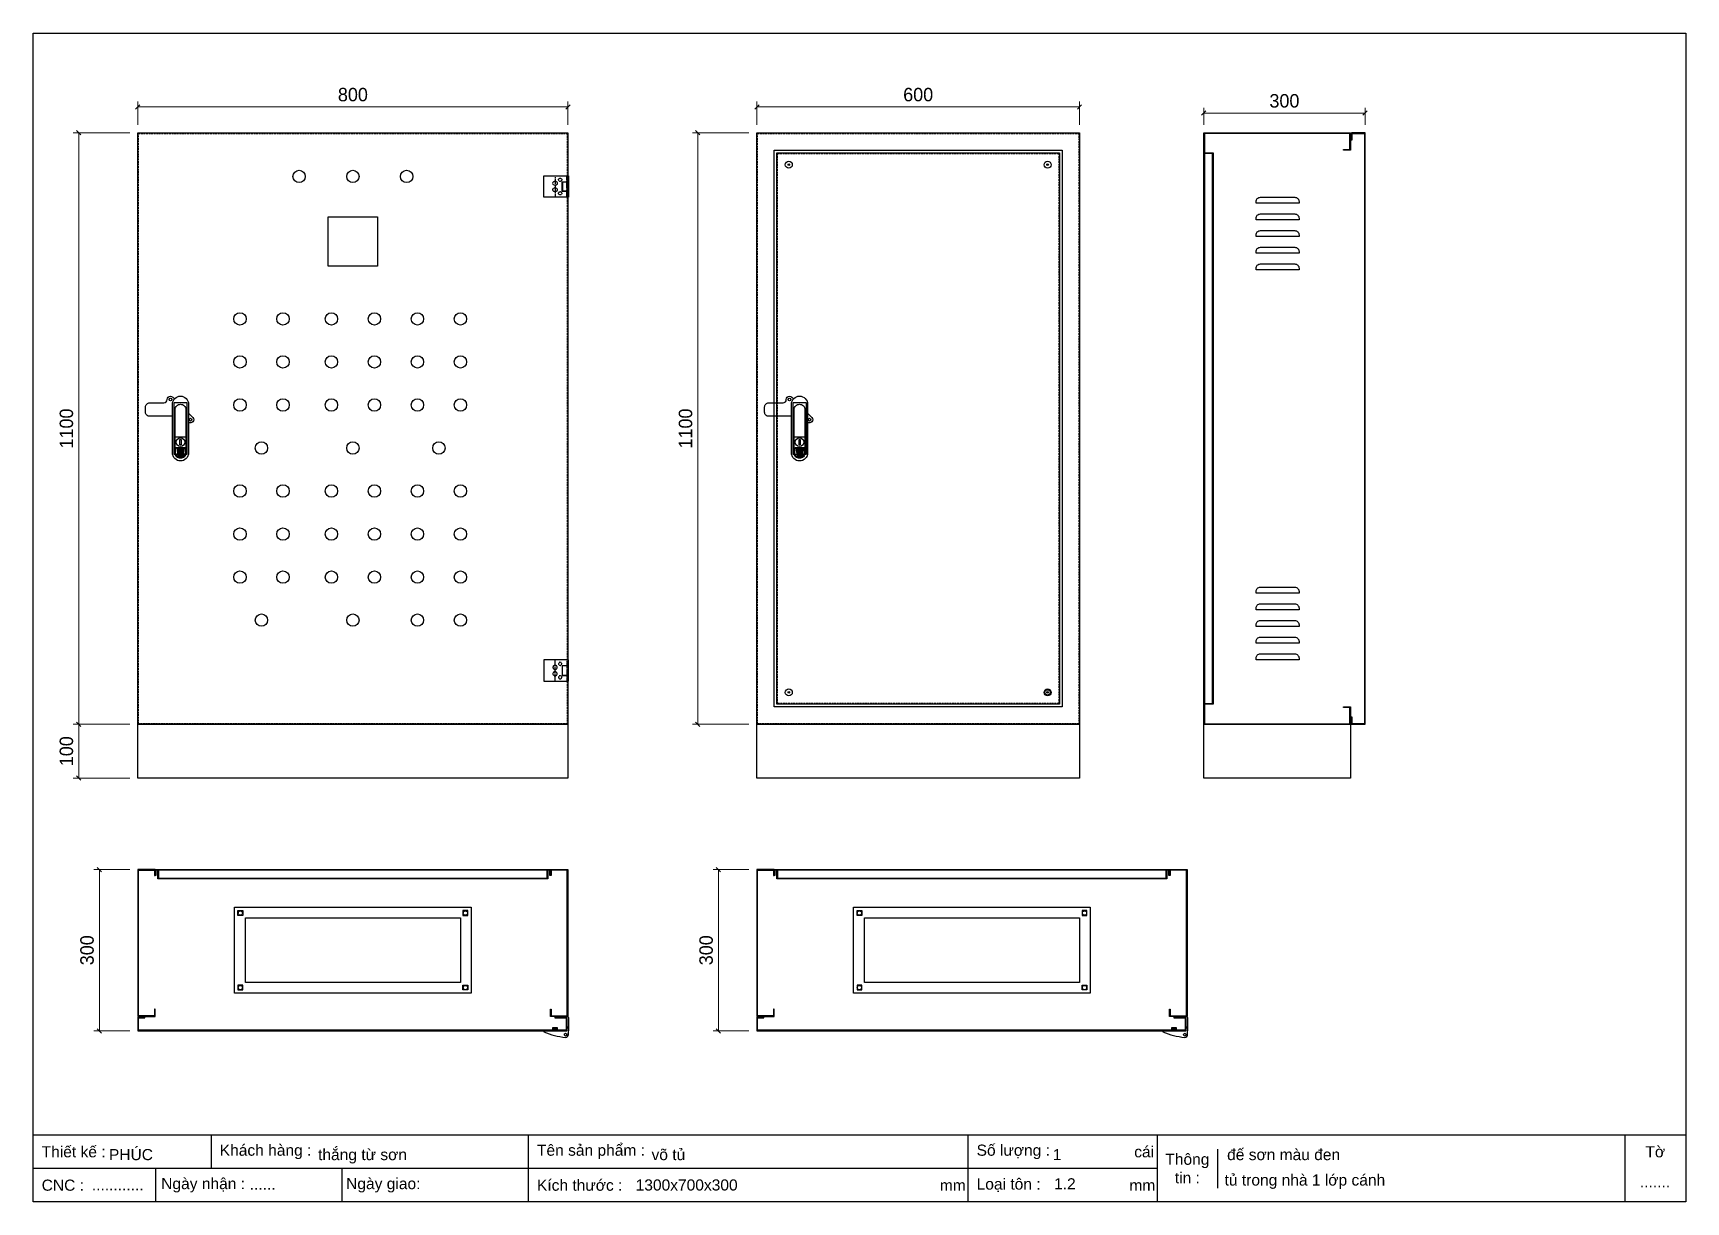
# Model space of a CAD drawing. Header units: millimetres. Extents: x 0 to 3074, y 0 to 2173.
import ezdxf

# ---------------------------------------------------------------- set-up
doc = ezdxf.new("R2010")
doc.units = ezdxf.units.MM
for name, pattern in [('CONTINOUS', [0]), ('DASHED', [0.75, 0.5, -0.25]), ('HIDDEN2', [4.7625, 3.175, -1.5875])]:
    doc.linetypes.add(name, pattern=pattern)
doc.layers.add('DIM', color=253, linetype='Continuous')
doc.layers.add('THIET BI', color=2, linetype='Continuous')
doc.styles.add('Arial', font='arial.ttf')
doc.dimstyles.new('Dim-25', dxfattribs={"dimtxt": 25, "dimasz": 8, "dimexe": 10, "dimexo": 15, "dimgap": 10, "dimtad": 1, "dimdec": 0, "dimtxsty": 'Standard', "dimblk": 'OBLIQUE', "dimcen": 10, "dimclrd": 5, "dimclre": 5, "dimclrt": 3, "dimazin": 3, "dimtfac": 1, "dimtdec": 0, "dimtmove": 0, "dimatfit": 3, "dimldrblk": 'OBLIQUE', "dimlwd": 9, "dimlwe": 9})

# ---------------------------------------------------------------- blocks, each defined once
blk = doc.blocks.new('*D1')
at = {"color": 0, "linetype": 'ByBlock', "lineweight": -2}
for p, q in [((88.9, 1984.1), (80.9, 1992.1)), ((80.9, 892.1), (88.9, 884.1))]:
    blk.add_line(p, q, dxfattribs=at)
at = {"layer": 'Defpoints', "color": 0, "transparency": 16777216}
for p in [(194.8, 1988.1), (84.9, 888.1), (194.8, 888.1)]:
    blk.add_point(p, dxfattribs=at)
at = {"layer": 'DIM', "color": 5, "lineweight": 9, "transparency": 16777216}
for p, q in [((179.8, 1988.1), (74.9, 1988.1)), ((84.9, 1988.1), (84.9, 888.1)), ((179.8, 888.1), (74.9, 888.1))]:
    blk.add_line(p, q, dxfattribs=at)
at = {"layer": 'DIM', "color": 3, "transparency": 16777216, "insert": (62.1, 1438.1), "char_height": 25, "attachment_point": 5, "rotation": 90}
blk.add_mtext('1100', dxfattribs=at)
blk = doc.blocks.new('_Oblique')
at = {"color": 0, "linetype": 'ByBlock', "lineweight": -2}
blk.add_line((-0.5, -0.5), (0.5, 0.5), dxfattribs=at)
blk = doc.blocks.new('HL044-1.3-C')
at = {"color": 1, "linetype": 'HIDDEN2', "ltscale": 0.5}
for p, q in [((-25, 40), (-25, 0)), ((-3, 0), (-3, 40))]:
    blk.add_line(p, q, dxfattribs=at)
at = {"color": 1}
for p, q in [((-12, 29), (0, 29)), ((-12, 11), (-12, 29)), ((0, 11), (-12, 11)), ((-11, 28.5), (0, 28.5)), ((-11, 28.5), (-11, 11.5)), ((0, 11.5), (-11, 11.5))]:
    blk.add_line(p, q, dxfattribs=at)
blk.add_lwpolyline([(-46, 40), (0, 40), (0, 0), (-46, 0)], close=True, dxfattribs=at)
at = {"color": 1, "linetype": 'HIDDEN2', "ltscale": 0.5}
for centre, radius in [((-15.5, 32.5), 3), ((-25, 26), 4), ((-25, 14), 4), ((-15.5, 7.5), 3)]:
    blk.add_circle(centre, radius, dxfattribs=at)
blk = doc.blocks.new('HL044-1.3-B')
h = blk.add_hatch()
h.set_pattern_fill('ANSI31', color=1, scale=0.3, style=0)
h.set_pattern_definition([(45, (-80982.31925, -42991.2648), (-0.673519209, 0.673519209), [])])
h.paths.add_polyline_path([(-15.5, 27), (-15.5, 24), (-9.5, 24), (-9.5, 27)])
at = {"color": 1}
for p, q in [((0, 0), (-43, 0)), ((-43, 0), (-43, -2)), ((-25, 6.5), (-25, 0)), ((-25, 6.5), (-19, 5.9)), ((-25, 5.5), (-19, 4.9)), ((-25, 4.5), (-19, 3.9)), ((-25, 3.5), (-19, 2.9)), ((-25, 2.5), (-19, 1.9)), ((-25, 1.5), (-19, 0.9)), ((-25, 0.5), (-19.7, 0)), ((-22, 24), (-22, 27)), ((-22, 27), (1, 27)), ((-1, 24), (-22, 24)), ((-19, 6.5), (-19, 0)), ((-15.5, 24), (-15.5, 27)), ((-9.5, 24), (-9.5, 27)), ((0, 23), (0, 0)), ((0, 7.5), (3, 7.5)), ((0, 6), (3, 6)), ((3, 25), (3, 0)), ((3, -6.5), (3, 0))]:
    blk.add_line(p, q, dxfattribs=at)
blk.add_lwpolyline([(-26, 6.5), (-18, 6.5), (-18, 0), (-26, 0)], close=True, dxfattribs=at)
blk.add_circle((-2.3, -7), 2.55, dxfattribs=at)
for centre, radius, start, end in [((-1, 23), 1, 0, 90), ((1, 25), 2, 0, 90), ((15.4, 147.7), 160.7, 248.6705, 263.5901), ((-2.5, -6.5), 5.5, 270, 0)]:
    blk.add_arc(centre, radius, start, end, dxfattribs=at)
blk = doc.blocks.new('*D2')
at = {"color": 0, "linetype": 'ByBlock', "lineweight": -2}
for p, q in [((198.8, 2040.1), (190.8, 2032.1)), ((990.8, 2032.1), (998.8, 2040.1))]:
    blk.add_line(p, q, dxfattribs=at)
at = {"layer": 'Defpoints', "color": 0, "ltscale": 3, "transparency": 16777216}
for p in [(994.8, 2036.1), (194.8, 1988.1), (994.8, 1988.1)]:
    blk.add_point(p, dxfattribs=at)
at = {"layer": 'DIM', "color": 5, "lineweight": 9, "ltscale": 3, "transparency": 16777216}
for p, q in [((194.8, 2003.1), (194.8, 2046.1)), ((194.8, 2036.1), (994.8, 2036.1)), ((994.8, 2003.1), (994.8, 2046.1))]:
    blk.add_line(p, q, dxfattribs=at)
at = {"layer": 'DIM', "color": 3, "ltscale": 3, "transparency": 16777216, "insert": (594.8, 2058.9), "char_height": 25, "attachment_point": 5}
blk.add_mtext('800', dxfattribs=at)
blk = doc.blocks.new('*D3')
at = {"color": 0, "linetype": 'ByBlock', "lineweight": -2}
for p, q in [((1240.2, 1984.1), (1232.2, 1992.1)), ((1232.2, 892.1), (1240.2, 884.1))]:
    blk.add_line(p, q, dxfattribs=at)
at = {"layer": 'Defpoints', "color": 0, "transparency": 16777216}
for p in [(1346.1, 1988.1), (1236.2, 888.1), (1346.1, 888.1)]:
    blk.add_point(p, dxfattribs=at)
at = {"layer": 'DIM', "color": 5, "lineweight": 9, "transparency": 16777216}
for p, q in [((1331.1, 1988.1), (1226.2, 1988.1)), ((1236.2, 1988.1), (1236.2, 888.1)), ((1331.1, 888.1), (1226.2, 888.1))]:
    blk.add_line(p, q, dxfattribs=at)
at = {"layer": 'DIM', "color": 3, "transparency": 16777216, "insert": (1213.5, 1438.1), "char_height": 25, "attachment_point": 5, "rotation": 90}
blk.add_mtext('1100', dxfattribs=at)
blk = doc.blocks.new('*D4')
at = {"color": 0, "linetype": 'ByBlock', "lineweight": -2}
for p, q in [((1350.1, 2040.1), (1342.1, 2032.1)), ((1942.1, 2032.1), (1950.1, 2040.1))]:
    blk.add_line(p, q, dxfattribs=at)
at = {"layer": 'Defpoints', "color": 0, "ltscale": 3, "transparency": 16777216}
for p in [(1946.1, 2036.1), (1346.1, 1988.1), (1946.1, 1988.1)]:
    blk.add_point(p, dxfattribs=at)
at = {"layer": 'DIM', "color": 5, "lineweight": 9, "ltscale": 3, "transparency": 16777216}
for p, q in [((1346.1, 2003.1), (1346.1, 2046.1)), ((1346.1, 2036.1), (1946.1, 2036.1)), ((1946.1, 2003.1), (1946.1, 2046.1))]:
    blk.add_line(p, q, dxfattribs=at)
at = {"layer": 'DIM', "color": 3, "ltscale": 3, "transparency": 16777216, "insert": (1646.1, 2058.9), "char_height": 25, "attachment_point": 5}
blk.add_mtext('600', dxfattribs=at)
blk = doc.blocks.new('*D5')
at = {"color": 0, "linetype": 'ByBlock', "lineweight": -2}
for p, q in [((2181.2, 2028.6), (2173.2, 2020.6)), ((2473.2, 2020.6), (2481.2, 2028.6))]:
    blk.add_line(p, q, dxfattribs=at)
at = {"layer": 'Defpoints', "color": 0, "ltscale": 3, "transparency": 16777216}
for p in [(2477.2, 2024.6), (2177.2, 1988.1), (2477.2, 1988.1)]:
    blk.add_point(p, dxfattribs=at)
at = {"layer": 'DIM', "color": 5, "lineweight": 9, "ltscale": 3, "transparency": 16777216}
for p, q in [((2177.2, 2003.1), (2177.2, 2034.6)), ((2477.2, 2003.1), (2477.2, 2034.6)), ((2177.2, 2024.6), (2477.2, 2024.6))]:
    blk.add_line(p, q, dxfattribs=at)
at = {"layer": 'DIM', "color": 3, "ltscale": 3, "transparency": 16777216, "insert": (2327.2, 2047.3), "char_height": 25, "attachment_point": 5}
blk.add_mtext('300', dxfattribs=at)
blk = doc.blocks.new('*D6')
at = {"color": 0, "linetype": 'ByBlock', "lineweight": -2}
for p, q in [((127.3, 614), (119.3, 622)), ((119.3, 322), (127.3, 314))]:
    blk.add_line(p, q, dxfattribs=at)
at = {"layer": 'Defpoints', "color": 0, "ltscale": 3, "transparency": 16777216}
for p in [(194.8, 618), (123.3, 318), (194.8, 318)]:
    blk.add_point(p, dxfattribs=at)
at = {"layer": 'DIM', "color": 5, "lineweight": 9, "ltscale": 3, "transparency": 16777216}
for p, q in [((179.8, 618), (113.3, 618)), ((123.3, 618), (123.3, 318)), ((179.8, 318), (113.3, 318))]:
    blk.add_line(p, q, dxfattribs=at)
at = {"layer": 'DIM', "color": 3, "ltscale": 3, "transparency": 16777216, "insert": (100.5, 468), "char_height": 25, "attachment_point": 5, "rotation": 90}
blk.add_mtext('300', dxfattribs=at)
blk = doc.blocks.new('AB301-2-1')
at = {"linetype": 'Continuous'}
h = blk.add_hatch(dxfattribs=at)
h.set_pattern_fill('ACAD_ISO09W100', color=1, scale=0.2)
h.set_pattern_definition([(0, (-368.0181, 398.3814), (0, 1), [4.8, -0.6, 1.2, -0.6, 1.2, -0.6])])
h.paths.add_polyline_path([(-4.1, -88.5, 0.118404), (0, -89.5, 0.118404), (4.1, -88.5), (7, -72), (-7, -72)])
at = {"color": 1, "linetype": 'Continuous'}
for p, q in [((-10, -50.5), (10, -50.5)), ((-7, -72), (7, -72)), ((-7, -72), (-4.1, -88.5)), ((7, -72), (4.1, -88.5))]:
    blk.add_line(p, q, dxfattribs=at)
for points in [[(-15, -12.5), (-57.5, -12.5, -0.414214), (-65, -5), (-65, 5, -0.414214), (-57.5, 12.5), (-30.7, 12.5, 0.414214), (-24.7, 18.5), (-24.7, 18.7)], [(-24.7, 18.7, -0.198912), (-23, 23), (-23, 23, -0.414214), (-14.5, 23), (-11.3, 19.8)], [(15, -6.5), (23, -14.5, -0.414214), (23, -23), (23, -23, -0.381561), (15, -23.4, -0.381561)]]:
    blk.add_lwpolyline(points, format="xyb", dxfattribs=at)
for points in [[(0, 25), (0, 25, -0.414214), (15, 10), (15, -80.5, -0.414214), (0, -95.5), (0, -95.5, -0.414214), (-15, -80.5), (-15, 10, -0.414214)], [(0, 10, -0.414214), (10, 0), (10, -80.5, -0.414214), (0, -90.5, -0.414214), (-10, -80.5), (-10, 0, -0.414214)], [(9, -72.5), (9, -80.5, -0.414214), (0, -89.5, -0.414214), (-9, -80.5), (-9, -72.5, -0.414214), (-7, -70.5), (7, -70.5, -0.414214)]]:
    blk.add_lwpolyline(points, format="xyb", close=True, dxfattribs=at)
at = {"color": 2, "linetype": 'Continuous'}
blk.add_lwpolyline([(-12, 13.3), (12, 13.3), (12, -83.7), (-12, -83.7)], close=True, dxfattribs=at)
at = {"color": 1, "linetype": 'Continuous'}
blk.add_lwpolyline([(-1, -55.5), (1, -55.5), (1, -65.5), (-1, -65.5)], close=True, dxfattribs=at)
for centre, radius in [((-18.7, 18.7), 2.5), ((18.7, -18.7), 2.5), ((0, -60.5), 8)]:
    blk.add_circle(centre, radius, dxfattribs=at)
blk = doc.blocks.new('KHUNG CHUẨN')
at = {"color": 7}
for p, q in [((19889.2, -28535.2), (16919.2, -28535.2)), ((17239.2, -28535.2), (17239.2, -28595.2)), ((17809.2, -28535.2), (17809.2, -28655.2)), ((18599.2, -28535.2), (18599.2, -28655.2)), ((18939.2, -28535.2), (18939.2, -28655.2)), ((19779.2, -28535.2), (19779.2, -28655.2)), ((19047.6, -28560.2), (19047.6, -28630.2)), ((18939.2, -28595.2), (16919.2, -28595.2)), ((17139.2, -28595.2), (17139.2, -28655.2)), ((17474.2, -28595.2), (17474.2, -28655.2))]:
    blk.add_line(p, q, dxfattribs=at)
blk.add_lwpolyline([(16919.2, -26555.2), (19889.2, -26555.2), (19889.2, -28655.2), (16919.2, -28655.2)], close=True, dxfattribs=at)
at = {"color": 2, "char_height": 20, "style": 'Arial'}
for s, insert, width, attachment_point in [('  Thiết kế :', (16919.2, -28565.2), 917.634, 4), ('  Khách hàng :', (17239.2, -28565.2), 917.634, 4), ('  Tên sản phẩm :', (17809.2, -28565.2), 917.634, 4), ('  Số lượng :', (18599.2, -28565.2), 917.634, 4), ('cái', (18897.9, -28565.2), 63.517, 4), ('Thông\\Ptin :', (18993.4, -28595.2), 108.311, 5), ('Tờ', (19834.2, -28565.2), 110, 5), ('  CNC :', (16919.2, -28625.2), 917.634, 4), ('  Ngày nhận :', (17134, -28625.2), 556.651, 4), ('  Ngày giao:', (17466.3, -28625.2), 556.651, 4), ('  Kích thước :', (17809.2, -28625.2), 917.634, 4), ('mm', (18548.6, -28625.2), 73.831, 4), ('  Loại tôn :', (18599.2, -28625.2), 917.634, 4), ('mm', (18889.2, -28625.2), 917.634, 4)]:
    blk.add_mtext(s, dxfattribs=dict(at, insert=insert, width=width, attachment_point=attachment_point))
at = {"color": 3, "style": 'Arial'}
for tag, p in [('#01', (17055.6, -28580.1)), ('#02', (17431.4, -28580.1)), ('#03', (18030.6, -28580.1)), ('#08', (18751.7, -28580.1)), ('#10', (19064.8, -28580.1)), ('#04', (17024.8, -28634.6)), ('#05', (17308.5, -28633)), ('#06', (17632.7, -28633.7)), ('#07', (18002, -28634.7)), ('#09', (18753.8, -28632.6)), ('#11', (19060.3, -28625.7)), ('#12', (19806.5, -28628.9))]:
    blk.add_attdef(tag, p, '', height=20, dxfattribs=at)
blk = doc.blocks.new('*D7')
at = {"color": 0, "linetype": 'ByBlock', "lineweight": -2}
for p, q in [((88.9, 884.1), (80.9, 892.1)), ((80.9, 792.1), (88.9, 784.1))]:
    blk.add_line(p, q, dxfattribs=at)
at = {"color": 5, "lineweight": 9, "ltscale": 3, "transparency": 16777216}
for p, q in [((179.8, 888.1), (74.9, 888.1)), ((84.9, 888.1), (84.9, 788.1)), ((179.8, 788.1), (74.9, 788.1))]:
    blk.add_line(p, q, dxfattribs=at)
at = {"layer": 'Defpoints', "color": 0, "ltscale": 3, "transparency": 16777216}
for p in [(194.8, 888.1), (84.9, 788.1), (194.8, 788.1)]:
    blk.add_point(p, dxfattribs=at)
at = {"color": 3, "ltscale": 3, "transparency": 16777216, "insert": (62.1, 838.1), "char_height": 25, "attachment_point": 5, "rotation": 90}
blk.add_mtext('100', dxfattribs=at)
blk = doc.blocks.new('*D8')
at = {"color": 0, "linetype": 'ByBlock', "lineweight": -2}
for p, q in [((1278.6, 614), (1270.6, 622)), ((1270.6, 322), (1278.6, 314))]:
    blk.add_line(p, q, dxfattribs=at)
at = {"layer": 'Defpoints', "color": 0, "ltscale": 3, "transparency": 16777216}
for p in [(1346.1, 618), (1274.6, 318), (1346.1, 318)]:
    blk.add_point(p, dxfattribs=at)
at = {"layer": 'DIM', "color": 5, "lineweight": 9, "ltscale": 3, "transparency": 16777216}
for p, q in [((1331.1, 618), (1264.6, 618)), ((1274.6, 618), (1274.6, 318)), ((1331.1, 318), (1264.6, 318))]:
    blk.add_line(p, q, dxfattribs=at)
at = {"layer": 'DIM', "color": 3, "ltscale": 3, "transparency": 16777216, "insert": (1251.8, 468), "char_height": 25, "attachment_point": 5, "rotation": 90}
blk.add_mtext('300', dxfattribs=at)

msp = doc.modelspace()

# ---------------------------------------------------------------- linework, layer by layer
at = {"color": 7}
for points in [[(194.8, 1988.1), (994.8, 1988.1), (994.8, 888.1), (194.8, 888.1)], [(1346.1, 1988.1), (1946.1, 1988.1), (1946.1, 888.1), (1346.1, 888.1)], [(2437, 1956.9), (2449, 1956.9), (2449, 1986.9), (2178.4, 1986.9), (2178.4, 889.3), (2449, 889.3), (2449, 919.3), (2437, 919.3), (2437, 920.5), (2450.2, 920.5), (2450.2, 888.1), (2177.2, 888.1), (2177.2, 1988.1), (2450.2, 1988.1), (2450.2, 1955.7), (2437, 1955.7)], [(2453, 1974.9), (2453, 1986.9), (2476, 1986.9), (2476, 889.3), (2453, 889.3), (2453, 901.3), (2451.8, 901.3), (2451.8, 888.1), (2477.2, 888.1), (2477.2, 1988.1), (2451.8, 1988.1), (2451.8, 1974.9)], [(1378.5, 1955.7), (1913.7, 1955.7), (1913.7, 920.5), (1378.5, 920.5)], [(226, 358.2), (226, 346.2), (196, 346.2), (196, 616.8), (226, 616.8), (226, 606.8), (227.2, 606.8), (227.2, 618), (194.8, 618), (194.8, 345), (227.2, 345), (227.2, 358.2)], [(961.2, 606.8), (961.2, 616.8), (228.4, 616.8), (228.4, 606.8), (227.2, 606.8), (227.2, 618), (962.4, 618), (962.4, 606.8)], [(963.6, 358.2), (963.6, 346.2), (993.6, 346.2), (993.6, 616.8), (963.6, 616.8), (963.6, 606.8), (962.4, 606.8), (962.4, 618), (994.8, 618), (994.8, 345), (962.4, 345), (962.4, 358.2)], [(1377.3, 358.2), (1377.3, 346.2), (1347.3, 346.2), (1347.3, 616.8), (1377.3, 616.8), (1377.3, 606.8), (1378.5, 606.8), (1378.5, 618), (1346.1, 618), (1346.1, 345), (1378.5, 345), (1378.5, 358.2)], [(2112.5, 606.8), (2112.5, 616.8), (1379.7, 616.8), (1379.7, 606.8), (1378.5, 606.8), (1378.5, 618), (2113.7, 618), (2113.7, 606.8)], [(2114.9, 358.2), (2114.9, 346.2), (2144.9, 346.2), (2144.9, 616.8), (2114.9, 616.8), (2114.9, 606.8), (2113.7, 606.8), (2113.7, 618), (2146.1, 618), (2146.1, 345), (2113.7, 345), (2113.7, 358.2)], [(374.8, 548), (814.8, 548), (814.8, 388), (374.8, 388)], [(1526.1, 548), (1966.1, 548), (1966.1, 388), (1526.1, 388)], [(979.6, 342.2), (991.6, 342.2), (991.6, 319.2), (196, 319.2), (196, 342.2), (208, 342.2), (208, 343.4), (194.8, 343.4), (194.8, 318), (992.8, 318), (992.8, 343.4), (979.6, 343.4)], [(2130.9, 342.2), (2142.9, 342.2), (2142.9, 319.2), (1347.3, 319.2), (1347.3, 342.2), (1359.3, 342.2), (1359.3, 343.4), (1346.1, 343.4), (1346.1, 318), (2144.1, 318), (2144.1, 343.4), (2130.9, 343.4)]]:
    msp.add_lwpolyline(points, close=True, dxfattribs=at)
at = {"color": 7, "linetype": 'HIDDEN2'}
for points in [[(196, 1986.9), (993.6, 1986.9), (993.6, 889.3), (196, 889.3)], [(1347.3, 1986.9), (1944.9, 1986.9), (1944.9, 889.3), (1347.3, 889.3)]]:
    msp.add_lwpolyline(points, close=True, dxfattribs=at)
at = {"color": 1}
for points in [[(1383.5, 1950.7), (1908.7, 1950.7), (1908.7, 925.5), (1383.5, 925.5)], [(2178.4, 926.7), (2193.4, 926.7), (2193.4, 1949.5), (2178.4, 1949.5), (2178.4, 1950.7), (2194.6, 1950.7), (2194.6, 925.5), (2178.4, 925.5)], [(233.4, 616.8), (233.4, 601.8), (956.2, 601.8), (956.2, 616.8), (957.4, 616.8), (957.4, 600.6), (232.2, 600.6), (232.2, 616.8)], [(1384.7, 616.8), (1384.7, 601.8), (2107.5, 601.8), (2107.5, 616.8), (2108.7, 616.8), (2108.7, 600.6), (1383.5, 600.6), (1383.5, 616.8)]]:
    msp.add_lwpolyline(points, close=True, dxfattribs=at)
at = {"color": 1, "linetype": 'HIDDEN2'}
msp.add_lwpolyline([(1384.7, 1949.5), (1907.5, 1949.5), (1907.5, 926.7), (1384.7, 926.7)], close=True, dxfattribs=at)
at = {"color": 2}
for points in [[(2282.4, 1868.1), (2346.4, 1868.1, -0.414214), (2354.4, 1860.1), (2354.4, 1857.1), (2274.4, 1857.1), (2274.4, 1860.1, -0.414214)], [(2282.4, 1837.1), (2346.4, 1837.1, -0.414214), (2354.4, 1829.1), (2354.4, 1826.1), (2274.4, 1826.1), (2274.4, 1829.1, -0.414214)], [(2282.4, 1806.1), (2346.4, 1806.1, -0.414214), (2354.4, 1798.1), (2354.4, 1795.1), (2274.4, 1795.1), (2274.4, 1798.1, -0.414214)], [(2282.4, 1775.1), (2346.4, 1775.1, -0.414214), (2354.4, 1767.1), (2354.4, 1764.1), (2274.4, 1764.1), (2274.4, 1767.1, -0.414214)], [(2282.4, 1744.1), (2346.4, 1744.1, -0.414214), (2354.4, 1736.1), (2354.4, 1733.1), (2274.4, 1733.1), (2274.4, 1736.1, -0.414214)], [(2282.4, 1143.1), (2346.4, 1143.1, -0.414214), (2354.4, 1135.1), (2354.4, 1132.1), (2274.4, 1132.1), (2274.4, 1135.1, -0.414214)], [(2282.4, 1112.1), (2346.4, 1112.1, -0.414214), (2354.4, 1104.1), (2354.4, 1101.1), (2274.4, 1101.1), (2274.4, 1104.1, -0.414214)], [(2282.4, 1081.1), (2346.4, 1081.1, -0.414214), (2354.4, 1073.1), (2354.4, 1070.1), (2274.4, 1070.1), (2274.4, 1073.1, -0.414214)], [(2282.4, 1050.1), (2346.4, 1050.1, -0.414214), (2354.4, 1042.1), (2354.4, 1039.1), (2274.4, 1039.1), (2274.4, 1042.1, -0.414214)], [(2282.4, 1019.1), (2346.4, 1019.1, -0.414214), (2354.4, 1011.1), (2354.4, 1008.1), (2274.4, 1008.1), (2274.4, 1011.1, -0.414214)]]:
    msp.add_lwpolyline(points, format="xyb", close=True, dxfattribs=at)
at = {"color": 2, "ltscale": 3}
msp.add_lwpolyline([(548.8, 1831.9), (640.8, 1831.9), (640.8, 1739.9), (548.8, 1739.9)], close=True, dxfattribs=at)
at = {"color": 2}
for points in [[(390, 532.7), (381, 532.7), (381, 541.7), (390, 541.7)], [(394.8, 528), (794.8, 528), (794.8, 408), (394.8, 408)], [(799.5, 532.7), (808.5, 532.7), (808.5, 541.7), (799.5, 541.7)], [(1541.4, 532.7), (1532.4, 532.7), (1532.4, 541.7), (1541.4, 541.7)], [(1546.1, 528), (1946.1, 528), (1946.1, 408), (1546.1, 408)], [(1950.9, 532.7), (1959.9, 532.7), (1959.9, 541.7), (1950.9, 541.7)], [(390, 403.2), (381, 403.2), (381, 394.2), (390, 394.2)], [(799.5, 403.2), (808.5, 403.2), (808.5, 394.2), (799.5, 394.2)], [(1541.4, 403.2), (1532.4, 403.2), (1532.4, 394.2), (1541.4, 394.2)], [(1950.9, 403.2), (1959.9, 403.2), (1959.9, 394.2), (1950.9, 394.2)]]:
    msp.add_lwpolyline(points, close=True, dxfattribs=at)
at = {"color": 2, "ltscale": 3}
for centre, radius in [((494.8, 1906.9), 11.5), ((594.8, 1906.9), 11.5), ((694.8, 1906.9), 11.5), ((1405.5, 1928.7), 6.5), ((1405.5, 1928.7), 1.5), ((1886.7, 1928.7), 6.5), ((1886.7, 1928.7), 1.5), ((384.8, 1641.9), 11.5), ((464.8, 1641.9), 11.5), ((554.8, 1641.9), 11.5), ((634.8, 1641.9), 11.5), ((714.8, 1641.9), 11.5), ((794.8, 1641.9), 11.5), ((384.8, 1561.9), 11.5), ((464.8, 1561.9), 11.5), ((554.8, 1561.9), 11.5), ((634.8, 1561.9), 11.5), ((714.8, 1561.9), 11.5), ((794.8, 1561.9), 11.5), ((384.8, 1481.9), 11.5), ((464.8, 1481.9), 11.5), ((554.8, 1481.9), 11.5), ((634.8, 1481.9), 11.5), ((714.8, 1481.9), 11.5), ((794.8, 1481.9), 11.5), ((424.8, 1401.9), 11.5), ((594.8, 1401.9), 11.5), ((754.8, 1401.9), 11.5), ((384.8, 1321.9), 11.5), ((464.8, 1321.9), 11.5), ((554.8, 1321.9), 11.5), ((634.8, 1321.9), 11.5), ((714.8, 1321.9), 11.5), ((794.8, 1321.9), 11.5), ((384.8, 1241.9), 11.5), ((464.8, 1241.9), 11.5), ((554.8, 1241.9), 11.5), ((634.8, 1241.9), 11.5), ((714.8, 1241.9), 11.5), ((794.8, 1241.9), 11.5), ((384.8, 1161.9), 11.5), ((464.8, 1161.9), 11.5), ((554.8, 1161.9), 11.5), ((634.8, 1161.9), 11.5), ((714.8, 1161.9), 11.5), ((794.8, 1161.9), 11.5), ((424.8, 1081.9), 11.5), ((594.8, 1081.9), 11.5), ((714.8, 1081.9), 11.5), ((794.8, 1081.9), 11.5), ((1405.5, 947.5), 6.5), ((1886.7, 947.5), 6.5), ((1405.5, 947.5), 1.5), ((1886.7, 947.5), 1.5)]:
    msp.add_circle(centre, radius, dxfattribs=at)
at = {"color": 7, "ltscale": 3}
msp.add_circle((1886.7, 947.5), 5, dxfattribs=at)
at = {"color": 7}
for centre in [(385.5, 537.2), (804, 537.2), (1536.9, 537.2), (1955.4, 537.2), (385.5, 398.7), (804, 398.7), (1536.9, 398.7), (1955.4, 398.7)]:
    msp.add_circle(centre, 4, dxfattribs=at)
at = {"layer": 'THIET BI', "color": 3, "linetype": 'CONTINOUS', "ltscale": 0.5}
for points in [[(194.8, 888.1), (994.8, 888.1), (994.8, 788.1), (194.8, 788.1)], [(1346.1, 888.1), (1946.1, 888.1), (1946.1, 788.1), (1346.1, 788.1)], [(2177.2, 888.1), (2450.2, 888.1), (2450.2, 788.1), (2177.2, 788.1)]]:
    msp.add_lwpolyline(points, close=True, dxfattribs=at)
at = {"layer": 'THIET BI', "color": 4, "linetype": 'DASHED', "ltscale": 0.5}
for points in [[(374.8, 548), (814.8, 548), (814.8, 388), (374.8, 388)], [(374.8, 548), (814.8, 548), (814.8, 388), (374.8, 388)], [(1526.1, 548), (1966.1, 548), (1966.1, 388), (1526.1, 388)], [(1526.1, 548), (1966.1, 548), (1966.1, 388), (1526.1, 388)]]:
    msp.add_lwpolyline(points, close=True, dxfattribs=at)

# ---------------------------------------------------------------- block references
at = {"color": 3, "xscale": 1.034985599992978, "yscale": 1.034985599992978, "zscale": 1.034985599992978}
msp.add_blockref('KHUNG CHUẨN', (-17511.2, 29657.7), dxfattribs=at).add_auto_attribs({'#03': 'võ tủ', '#07': '1300x700x300', '#08': '1', '#09': '1.2', '#10': 'đế sơn màu đen', '#11': 'tủ trong nhà 1 lớp cánh', '#02': 'thắng từ sơn', '#05': '......', '#01': 'PHÚC', '#04': '............', '#12': '.......'})
at = {"color": 7}
for name, p in [('HL044-1.3-C', (995.8, 1868.1)), ('AB301-2-1', (274.2, 1473.3)), ('AB301-2-1', (1425.5, 1473.3)), ('HL044-1.3-B', (992.8, 318)), ('HL044-1.3-B', (2144.1, 318))]:
    msp.add_blockref(name, p, dxfattribs=at)
at = {"color": 7, "xscale": -1, "rotation": 180}
msp.add_blockref('HL044-1.3-C', (995.8, 1008.1), dxfattribs=at)

# ---------------------------------------------------------------- dimensions: what is measured, and where the dimension line sits
at = {"ltscale": 3}
dim = msp.add_linear_dim(base=(84.9, 788.1), p1=(194.8, 888.1), p2=(194.8, 788.1), angle=90, dimstyle='Dim-25', dxfattribs=at)
dim.commit()
dim.dimension.update_dxf_attribs({"geometry": '*D7', "text_midpoint": (62.1, 838.1)})
at = {"layer": 'DIM', "color": 7, "ltscale": 3}
for base, p1, p2, picture, middle in [((994.8, 2036.1), (194.8, 1988.1), (994.8, 1988.1), '*D2', (594.8, 2058.9)), ((1946.1, 2036.1), (1346.1, 1988.1), (1946.1, 1988.1), '*D4', (1646.1, 2058.9)), ((2477.2, 2024.6), (2177.2, 1988.1), (2477.2, 1988.1), '*D5', (2327.2, 2047.3))]:
    dim = msp.add_linear_dim(base=base, p1=p1, p2=p2, dimstyle='Dim-25', dxfattribs=at)
    dim.commit()
    dim.dimension.update_dxf_attribs({"geometry": picture, "text_midpoint": middle})
at = {"layer": 'DIM', "color": 7}
for base, p1, p2, picture, middle in [((84.9, 888.1), (194.8, 1988.1), (194.8, 888.1), '*D1', (62.1, 1438.1)), ((1236.2, 888.1), (1346.1, 1988.1), (1346.1, 888.1), '*D3', (1213.5, 1438.1))]:
    dim = msp.add_linear_dim(base=base, p1=p1, p2=p2, angle=90, dimstyle='Dim-25', dxfattribs=at)
    dim.commit()
    dim.dimension.update_dxf_attribs({"geometry": picture, "text_midpoint": middle})
at = {"layer": 'DIM', "color": 7, "ltscale": 3}
for base, p1, p2, picture, middle in [((123.3, 318), (194.8, 618), (194.8, 318), '*D6', (100.5, 468)), ((1274.6, 318), (1346.1, 618), (1346.1, 318), '*D8', (1251.8, 468))]:
    dim = msp.add_linear_dim(base=base, p1=p1, p2=p2, angle=90, dimstyle='Dim-25', dxfattribs=at)
    dim.commit()
    dim.dimension.update_dxf_attribs({"geometry": picture, "text_midpoint": middle})

doc.saveas('drawing.dxf')
